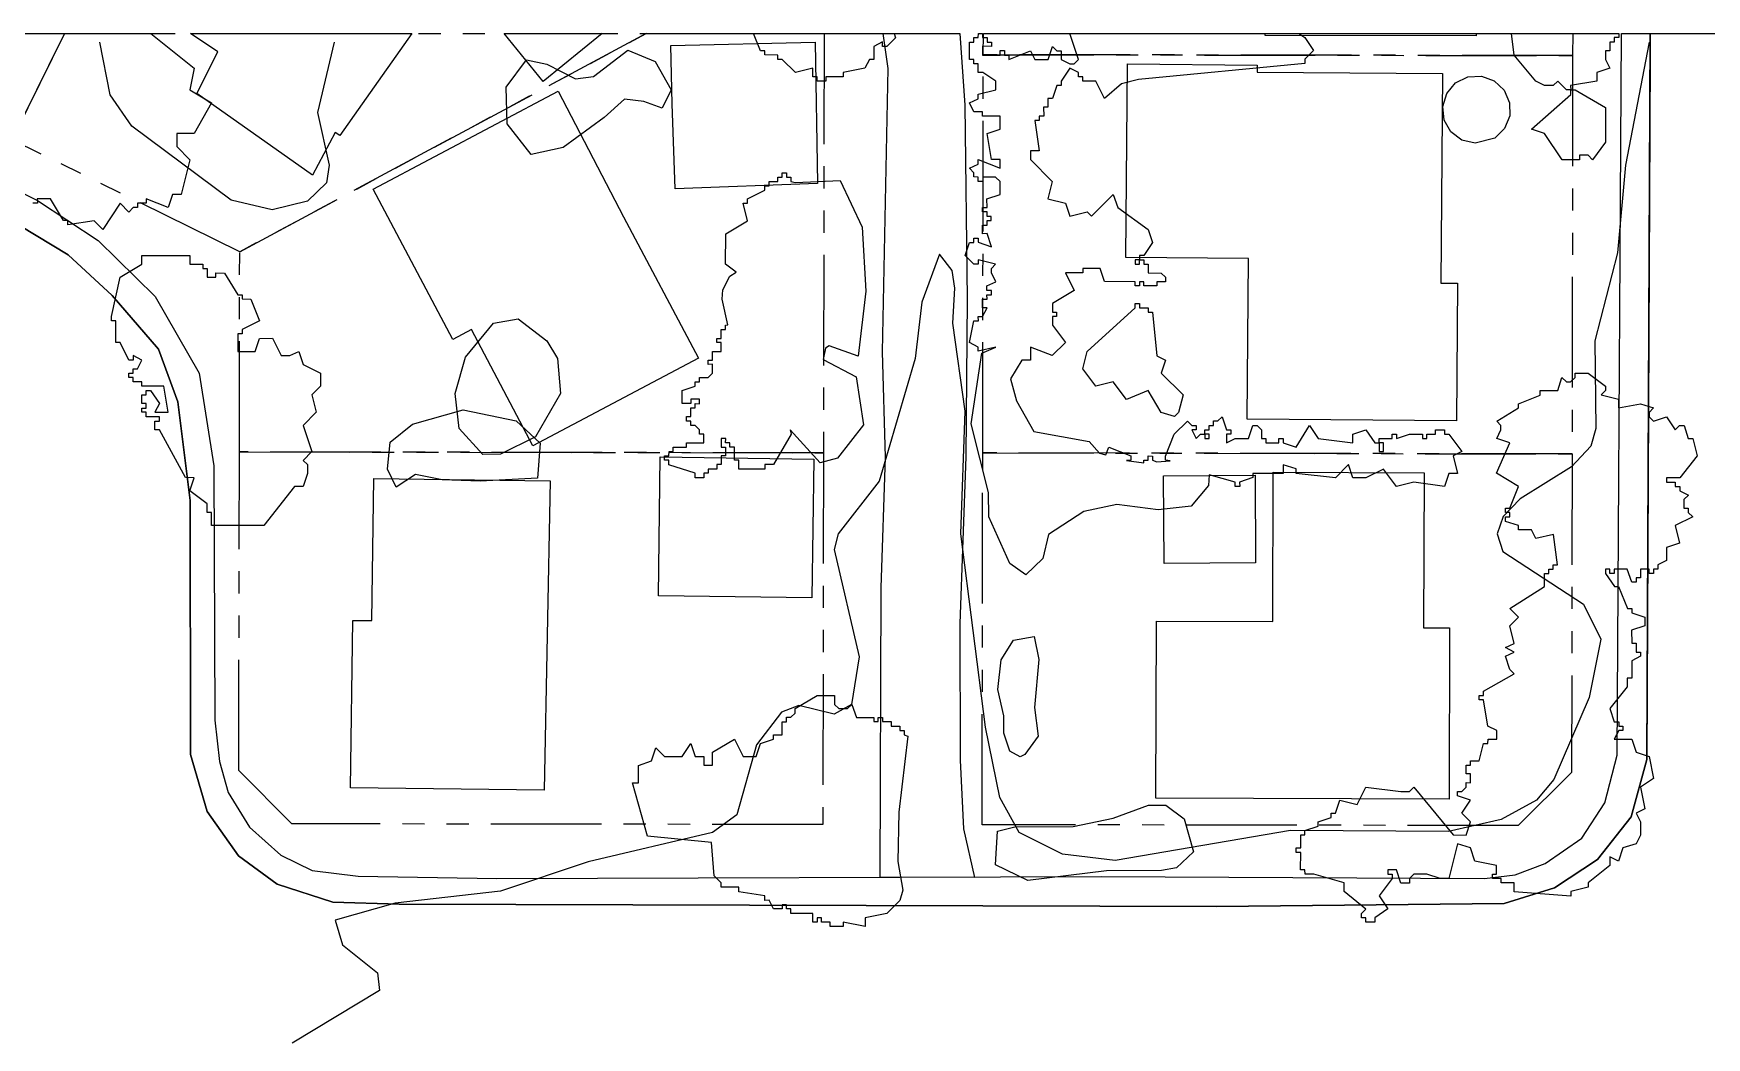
# Model space of a CAD drawing. Header units: metres. Extents: x -550 to 550, y -500 to 950.
# Drawn here: x 346.7 to 442.7, y 892.4 to 950 of the extents above; entities that cross this region are included whole.
import ezdxf

# ---------------------------------------------------------------- set-up
doc = ezdxf.new("R2010")
doc.units = ezdxf.units.M
doc.header["$LTSCALE"] = 2
doc.linetypes.add('PHANTOM', pattern=[6.35, 3.175, -0.635, 0.635, -0.635, 0.635, -0.635])
for name, color, linetype in [('SITE-BLDG-EXIST', 7, 'CONTINUOUS'), ('SITE-PROPERTY', 7, 'PHANTOM'), ('SITE-ROAD-CURB', 7, 'CONTINUOUS'), ('SITE-ROAD-GRAVEL', 32, 'CONTINUOUS'), ('SITE-ROAD-PAVED', 7, 'CONTINUOUS'), ('SITE-TREE-CANOPY', 94, 'CONTINUOUS'), ('TOPO-CONTOUR-MAJOR', 8, 'CONTINUOUS'), ('TOPO-CONTOUR-MINOR', 9, 'CONTINUOUS')]:
    doc.layers.add(name, color=color, linetype=linetype)

msp = doc.modelspace()

# ---------------------------------------------------------------- linework, layer by layer
at = {"layer": 'SITE-BLDG-EXIST'}
for points in [[(365.536, 945.969), (364.256, 944.146), (363.989, 944.313), (362.694, 941.868), (356.044, 946.548), (357.254, 948.938), (355.688, 950), (368.383, 950)], [(375.936, 947.246), (373.687, 950), (379.305, 950)], [(429.463, 949.861), (417.359, 949.876), (417.359, 950), (429.464, 950)], [(383.321, 945.969), (383.262, 949.306), (391.54, 949.507), (391.664, 941.387), (383.505, 941.085)], [(427.438, 935.68), (428.4, 935.679), (428.334, 927.77), (416.327, 927.863), (416.402, 937.096), (409.373, 937.149), (409.457, 948.25), (416.907, 948.185), (416.9, 947.774), (427.537, 947.694)], [(380.533, 939.476), (384.834, 931.361), (375.341, 926.334), (371.811, 933.013), (370.736, 932.436), (366.169, 941.073), (376.792, 946.689)], [(391.455, 925.58), (391.346, 917.616), (382.542, 917.738), (382.65, 925.702)], [(411.124, 916.279), (417.794, 916.259), (417.826, 924.824), (426.483, 924.791), (426.451, 915.892), (427.947, 915.891), (427.914, 906.057), (411.09, 906.123)], [(411.556, 919.582), (411.528, 924.61), (416.78, 924.648), (416.816, 919.62)], [(366.211, 924.466), (376.336, 924.331), (375.984, 906.578), (364.869, 906.725), (365.007, 916.325), (366.096, 916.312)]]:
    msp.add_lwpolyline(points, close=True, dxfattribs=at)
at = {"layer": 'SITE-PROPERTY'}
for points in [[(345.452, 943.903), (333.068, 950), (348.456, 950)], [(358.511, 937.468), (345.452, 943.903), (348.456, 950), (381.839, 950)], [(392.01, 925.935), (358.49, 925.988), (358.511, 937.468), (381.839, 950), (392.051, 950)], [(435.009, 948.73), (401.187, 948.783), (401.189, 950), (435.011, 950)], [(434.974, 925.871), (401.152, 925.935), (401.187, 948.783), (435.009, 948.73)], [(391.976, 904.611), (361.51, 904.649), (358.46, 907.712), (358.49, 925.988), (392.01, 925.935)], [(434.944, 907.595), (431.886, 904.551), (401.118, 904.6), (401.152, 925.935), (434.974, 925.871)]]:
    msp.add_lwpolyline(points, close=True, dxfattribs=at)
at = {"layer": 'SITE-ROAD-CURB'}
msp.add_lwpolyline([(327.635, 950), (346.908, 940.419), (350.395, 938.112), (353.656, 934.904), (356.178, 930.518), (357.028, 925.189), (357.087, 910.595), (357.344, 908.236), (357.854, 906.445), (359.067, 904.463), (360.876, 902.859), (362.679, 901.967), (365.305, 901.641), (373.267, 901.52), (407.953, 901.633), (429.944, 901.516), (431.714, 901.726), (433.435, 902.38), (435.536, 903.834), (436.859, 905.846), (437.564, 908.582), (437.808, 950), (439.454, 950), (439.46, 948.658), (439.263, 908.346), (438.36, 905.054), (436.433, 902.598), (433.967, 900.977), (431.08, 900.08), (414.565, 899.911), (367.655, 900.036), (363.864, 900.152), (360.656, 901.18), (358.447, 902.818), (356.645, 905.356), (355.694, 908.628), (355.664, 923.211), (354.954, 928.863), (353.849, 931.89), (351.199, 934.974), (348.667, 937.291), (344.99, 939.509)], dxfattribs=at)
at = {"layer": 'SITE-ROAD-GRAVEL'}
msp.add_lwpolyline([(400.13, 945.881), (400.264, 934.757), (400.175, 925.714), (399.84, 916.137), (399.866, 908.306), (400.051, 904.368), (400.686, 901.564), (395.273, 901.582), (395.321, 918.189), (395.576, 925.697), (395.408, 931.727), (395.723, 947.989), (395.444, 950), (399.833, 950)], close=True, dxfattribs=at)
at = {"layer": 'SITE-ROAD-PAVED'}
msp.add_lwpolyline([(344.99, 939.509), (348.667, 937.291), (351.199, 934.974), (353.849, 931.89), (354.954, 928.863), (355.664, 923.211), (355.694, 908.628), (356.645, 905.356), (358.447, 902.818), (360.656, 901.18), (363.864, 900.152), (367.655, 900.036), (414.565, 899.911), (431.08, 900.08), (433.967, 900.977), (436.433, 902.598), (438.36, 905.054), (439.263, 908.346), (439.454, 950), (449.81, 950)], dxfattribs=at)
at = {"layer": 'SITE-TREE-CANOPY'}
msp.add_lwpolyline([(345.151, 950), (353.414, 950), (355.898, 948.005), (355.651, 946.76), (356.9, 946.013), (355.9, 944.257), (354.896, 944.258), (354.895, 943.512), (355.646, 942.755), (355.145, 940.765), (354.646, 940.765), (354.4, 940.009), (353.15, 940.511), (353.15, 940.255), (352.645, 940.256), (352.651, 940.011), (352.398, 940.012), (352.145, 939.756), (351.648, 940.257), (350.649, 938.757), (350.151, 939.258), (348.648, 939.015), (348.648, 939.26), (348.395, 939.26), (347.646, 940.507), (346.894, 940.508), (346.901, 940.263), (346.648, 940.264)], dxfattribs=at)
for points in [[(396.147, 949.757), (395.648, 949.257), (395.395, 949.258), (395.395, 949.513), (394.896, 949.258), (394.895, 948.513), (394.65, 948.513), (394.396, 948.013), (393.146, 947.759), (393.146, 947.514), (392.149, 947.515), (392.149, 947.259), (391.65, 947.26), (391.65, 947.516), (391.398, 947.505), (391.398, 948.006), (390.401, 947.762), (389.65, 948.508), (389.398, 948.509), (389.398, 948.764), (388.647, 948.765), (388.647, 949.01), (388.394, 949.01), (388, 950), (396.066, 950)], [(410.398, 937.014), (410.398, 936.758), (410.651, 936.758), (410.65, 936.257), (411.395, 936.256), (411.647, 936.011), (411.647, 935.755), (411.148, 935.756), (411.148, 935.511), (410.649, 935.512), (410.397, 935.512), (410.397, 935.757), (410.151, 935.757), (410.151, 935.513), (409.898, 935.513), (409.898, 935.758), (408.15, 935.76), (407.898, 936.505), (406.901, 936.507), (406.901, 936.262), (405.897, 936.263), (406.401, 935.261), (405.15, 934.507), (405.15, 934.006), (405.395, 934.006), (405.395, 933.761), (405.149, 933.761), (405.149, 933.261), (405.899, 932.259), (405.147, 931.514), (403.897, 932.005), (403.897, 931.26), (403.398, 931.261), (402.751, 930.182), (403.1, 928.914), (404.095, 927.155), (407.254, 926.584), (407.85, 925.927), (408.222, 925.815), (408.398, 926.26), (409.647, 925.758), (409.647, 925.513), (409.401, 925.502), (410.398, 925.356), (410.398, 925.512), (410.651, 925.512), (410.644, 925.757), (410.897, 925.756), (410.897, 925.511), (411.149, 925.422), (411.901, 925.488), (411.648, 925.511), (411.648, 925.755), (412.148, 927.012), (412.901, 927.756), (413.146, 927.511), (413.399, 927.511), (413.399, 927.255), (413.146, 927.255), (413.398, 926.765), (413.651, 927.01), (413.897, 927.009), (413.897, 927.265), (414.15, 927.265), (414.15, 927.51), (414.396, 927.509), (414.396, 927.765), (414.649, 927.765), (414.895, 928.009), (415.147, 927.264), (415.4, 927.263), (415.399, 927.008), (415.147, 927.008), (415.146, 926.507), (415.645, 926.763), (416.396, 926.762), (416.65, 927.507), (416.896, 927.506), (417.148, 927.261), (417.147, 926.761), (417.4, 926.76), (417.4, 926.516), (418.151, 926.515), (418.144, 926.759), (418.397, 926.759), (418.397, 926.514), (419.148, 926.258), (419.901, 927.514), (420.398, 926.757), (422.399, 926.51), (422.4, 927.01), (423.144, 927.265), (423.649, 926.508), (423.895, 926.508), (423.895, 926.764), (424.646, 926.763), (424.647, 927.007), (424.899, 927.007), (424.899, 926.762), (425.651, 927.006), (426.395, 927.005), (426.395, 926.76), (426.647, 926.76), (426.648, 927.005), (427.146, 927.015), (427.146, 927.26), (427.645, 927.259), (427.645, 927.015), (427.897, 927.014), (428.648, 926.012), (428.149, 925.757), (428.4, 924.756), (427.895, 924.756), (427.648, 924.011), (425.9, 924.258), (424.896, 924.015), (424.146, 925.006), (423.148, 924.506), (422.397, 924.507), (422.145, 925.264), (421.4, 924.508), (419.146, 924.756), (419.146, 925.012), (418.395, 925.257), (418.395, 924.757), (416.646, 924.759), (416.646, 924.514), (415.894, 924.259), (415.901, 924.015), (415.648, 924.015), (415.649, 924.26), (414.154, 924.684), (414.104, 924.061), (413.119, 922.872), (411.216, 922.663), (408.85, 922.978), (406.954, 922.569), (404.923, 921.247), (404.606, 919.868), (403.621, 918.935), (402.702, 919.593), (401.498, 922.275), (401.493, 923.654), (400.48, 927.593), (401.11, 931.664), (401.896, 932.008), (400.899, 931.764), (400.899, 932.009), (400.401, 932.265), (400.648, 933.511), (400.901, 933.511), (400.894, 933.755), (401.147, 933.755), (401.401, 934.255), (401.148, 934.256), (401.148, 934.756), (401.401, 934.756), (401.395, 935.012), (401.647, 935.011), (401.648, 935.256), (401.395, 935.256), (401.395, 935.512), (401.901, 935.756), (401.649, 936.257), (401.649, 936.513), (401.895, 936.758), (400.899, 937.015), (400.898, 936.759), (400.645, 936.759), (400.148, 937.26), (400.401, 938.005), (400.647, 938.005), (400.647, 938.261), (400.9, 938.26), (400.9, 938.016), (401.651, 937.759), (401.399, 938.516), (401.146, 938.505), (401.147, 939.005), (401.399, 939.005), (401.4, 939.261), (401.646, 939.261), (401.646, 939.505), (401.4, 939.506), (401.4, 939.762), (401.148, 939.762), (401.148, 940.007), (401.401, 940.006), (401.394, 940.507), (402.146, 940.762), (402.147, 941.507), (401.894, 941.763), (401.15, 941.764), (401.15, 941.508), (400.897, 941.509), (400.897, 941.764), (400.645, 941.765), (400.645, 942.009), (400.399, 942.266), (400.898, 942.51), (400.899, 942.766), (402.148, 942.263), (402.148, 942.764), (401.65, 942.765), (401.399, 944.256), (402.151, 944.51), (402.144, 945.256), (401.147, 945.257), (401.148, 945.513), (400.649, 945.513), (400.397, 946.014), (400.896, 946.258), (400.896, 946.514), (401.901, 946.758), (401.901, 947.258), (401.151, 947.76), (400.898, 947.76), (400.898, 948.261), (400.646, 948.261), (400.646, 948.506), (400.4, 948.506), (400.394, 949.507), (400.647, 949.507), (400.647, 949.763), (400.9, 949.762), (400.901, 950), (401.146, 950), (401.146, 949.762), (401.399, 949.762), (401.398, 949.506), (401.651, 949.506), (401.651, 949.261), (401.145, 949.262), (401.145, 948.761), (402.149, 948.76), (402.149, 949.016), (402.395, 949.015), (402.395, 948.759), (402.647, 948.759), (402.647, 948.514), (403.897, 949.013), (404.15, 948.513), (404.901, 948.512), (405.148, 949.257), (405.4, 949.012), (405.646, 949.011), (405.645, 948.511), (406.15, 948.265), (406.396, 948.265), (406.649, 948.509), (406.146, 950), (419.29, 950), (419.647, 949.761), (420.145, 949.016), (419.646, 948.516), (419.646, 948.282), (410.088, 947.359), (409.119, 947.116), (408.142, 946.272), (407.645, 947.262), (406.9, 947.263), (406.901, 947.508), (406.648, 947.508), (406.648, 947.764), (406.15, 948.009), (405.651, 947.265), (405.65, 947.009), (405.398, 947.009), (405.151, 946.264), (404.898, 946.265), (404.897, 945.764), (404.645, 945.764), (404.651, 945.264), (404.398, 945.264), (404.398, 945.008), (404.145, 945.009), (404.396, 943.262), (403.897, 943.262), (403.897, 942.762), (405.145, 941.514), (404.898, 940.514), (405.895, 940.257), (406.147, 939.511), (407.151, 939.766), (407.396, 939.509), (408.648, 940.765), (408.9, 940.008), (410.646, 938.76), (410.898, 938.015), (410.399, 937.259), (410.146, 937.259), (410.146, 937.014)], [(437.65, 949.761), (437.397, 949.762), (437.397, 949.506), (437.144, 949.506), (437.151, 949.006), (436.898, 949.006), (436.897, 948.505), (437.149, 948.016), (436.398, 947.761), (436.397, 947.26), (434.894, 947.006), (434.901, 946.761), (434.648, 946.762), (434.15, 947.263), (433.897, 947.007), (433.399, 947.008), (432.901, 947.264), (431.646, 948.757), (431.49, 950), (437.65, 950)], [(380.783, 949.042), (382.355, 948.395), (383.273, 946.759), (382.759, 945.714), (381.706, 946.104), (380.597, 946.228), (379.423, 945.173), (377.076, 943.463), (375.243, 943.064), (373.862, 944.824), (373.794, 946.915), (374.962, 948.493), (376.141, 948.236), (377.776, 947.388), (378.822, 947.532)], [(431.396, 945.275), (431.093, 944.541), (430.537, 943.997), (429.414, 943.698), (428.648, 943.877), (428.024, 944.356), (427.639, 945.035), (427.556, 945.814), (427.788, 946.559), (428.294, 947.159), (428.99, 947.503), (429.776, 947.546), (430.506, 947.279), (431.074, 946.744), (431.389, 946.02)], [(435.147, 946.761), (436.901, 945.758), (436.898, 943.756), (436.146, 942.755), (435.901, 943.012), (435.395, 943.012), (435.395, 942.756), (434.398, 942.758), (433.395, 944.26), (432.644, 944.506), (434.901, 946.506), (434.901, 946.761)], [(393.89, 930.293), (394.308, 927.545), (392.81, 925.634), (391.826, 925.357), (390.095, 927.261), (390.15, 927.006), (389.151, 925.26), (388.646, 925.261), (388.645, 925.005), (387.15, 925.007), (387.15, 925.508), (386.898, 925.508), (386.899, 926.264), (386.646, 926.265), (386.646, 926.509), (386.4, 926.51), (386.401, 926.765), (386.148, 926.766), (386.147, 926.265), (386.4, 926.265), (386.399, 925.764), (386.147, 925.765), (386.146, 925.264), (385.9, 925.264), (385.9, 925.009), (385.394, 925.009), (385.401, 924.764), (385.148, 924.765), (385.148, 924.509), (384.65, 924.51), (384.65, 924.765), (383.148, 925.257), (383.148, 925.513), (382.895, 925.513), (382.896, 925.758), (383.148, 925.757), (383.149, 926.013), (383.395, 926.013), (383.395, 926.258), (384.146, 926.257), (384.146, 926.512), (385.151, 926.511), (385.151, 927.012), (384.898, 927.012), (384.899, 927.257), (384.646, 927.513), (384.4, 927.513), (384.401, 927.758), (384.148, 927.758), (384.148, 928.014), (384.401, 928.014), (384.395, 928.514), (384.647, 928.514), (384.648, 928.759), (384.901, 928.758), (384.901, 929.014), (384.395, 929.015), (384.395, 928.759), (383.896, 928.76), (383.897, 929.505), (384.649, 929.76), (384.649, 930.016), (384.895, 930.015), (384.895, 930.26), (385.401, 930.26), (385.647, 930.515), (385.648, 931.016), (385.395, 931.005), (385.395, 931.261), (385.648, 931.26), (385.649, 931.761), (386.147, 931.76), (386.148, 932.261), (385.895, 932.261), (385.895, 932.506), (386.148, 932.506), (386.149, 933.006), (386.394, 933.006), (386.395, 933.262), (386.521, 933.284), (386.207, 934.764), (386.243, 935.286), (386.637, 936.065), (387.009, 936.309), (386.399, 936.766), (386.401, 938.512), (387.645, 939.256), (387.4, 940.257), (387.646, 940.257), (387.646, 940.513), (388.651, 941.012), (388.644, 941.257), (388.897, 941.257), (388.898, 941.512), (389.396, 941.512), (389.396, 941.756), (389.649, 941.756), (389.649, 942.012), (389.895, 942.012), (389.895, 941.756), (390.148, 941.756), (390.147, 941.511), (390.407, 941.444), (392.977, 941.563), (394.231, 938.881), (394.437, 935.221), (393.997, 931.484), (392.347, 932.086), (392.13, 931.942), (391.988, 931.286)], [(355.645, 936.759), (356.397, 936.759), (356.396, 936.514), (356.649, 936.514), (356.648, 936.013), (357.147, 936.012), (357.147, 936.257), (357.646, 936.256), (358.396, 935.01), (358.648, 935.009), (358.648, 934.765), (359.147, 934.764), (359.65, 933.506), (358.646, 933.007), (358.645, 932.762), (358.4, 932.763), (358.398, 931.761), (359.396, 931.76), (359.649, 932.505), (360.401, 932.515), (360.898, 931.514), (361.396, 931.513), (361.895, 931.757), (362.147, 931.012), (363.15, 930.51), (363.149, 929.764), (362.65, 929.264), (362.895, 928.263), (362.15, 927.508), (362.646, 926.005), (362.147, 925.505), (362.4, 925.26), (362.399, 924.76), (362.145, 924.015), (361.647, 924.015), (359.896, 921.759), (356.897, 921.763), (356.898, 922.508), (356.646, 922.509), (356.646, 923.009), (355.65, 923.756), (355.897, 924.512), (355.398, 924.513), (353.899, 927.262), (353.646, 927.262), (353.647, 927.763), (353.9, 927.763), (353.9, 928.007), (353.149, 928.008), (353.149, 928.264), (352.896, 928.264), (352.897, 928.509), (353.149, 928.509), (353.15, 928.765), (352.897, 928.765), (352.898, 929.266), (353.15, 929.265), (353.151, 929.51), (353.396, 929.51), (353.901, 928.764), (353.648, 928.263), (354.399, 928.263), (354.148, 929.765), (352.898, 929.755), (352.899, 930.011), (352.4, 930.011), (352.4, 930.256), (352.148, 930.256), (352.148, 930.512), (352.401, 930.512), (352.401, 930.757), (352.647, 930.756), (352.9, 931.257), (352.395, 931.513), (352.395, 931.257), (352.149, 931.258), (351.645, 932.259), (351.399, 932.26), (351.4, 933.506), (351.148, 933.506), (351.148, 933.762), (351.649, 936.008), (352.9, 936.763), (352.901, 937.263), (355.646, 937.26)], [(409.9, 937.015), (409.9, 936.759), (410.145, 936.758), (410.146, 937.014)], [(410.149, 934.256), (410.648, 934.255), (410.648, 934.01), (410.9, 934.01), (411.15, 931.507), (411.648, 931.261), (411.394, 930.505), (412.65, 929.258), (412.396, 928.257), (412.15, 928.013), (411.399, 928.258), (410.649, 929.505), (409.399, 929.006), (408.648, 930.008), (407.651, 929.765), (406.901, 930.756), (407.148, 931.757), (409.897, 934.256), (409.897, 934.512), (410.15, 934.511)], [(436.895, 929.762), (436.895, 929.506), (436.649, 929.262), (437.646, 929.016), (437.645, 928.515), (438.895, 928.758), (439.646, 928.513), (439.4, 928.257), (439.4, 928.012), (439.645, 927.756), (440.397, 928.011), (440.894, 927.265), (441.147, 927.51), (441.4, 927.509), (441.645, 926.764), (441.898, 926.764), (442.149, 925.762), (441.151, 924.506), (440.399, 924.507), (440.399, 924.263), (440.898, 924.262), (440.897, 924.006), (441.15, 924.006), (441.15, 923.761), (441.648, 923.516), (441.395, 923.26), (441.394, 922.76), (441.647, 922.759), (441.647, 922.515), (441.899, 922.258), (440.895, 921.759), (441.146, 920.758), (440.395, 920.514), (440.401, 919.757), (439.895, 919.513), (439.894, 919.258), (439.649, 919.258), (439.648, 919.013), (439.396, 919.013), (439.396, 919.258), (438.897, 919.259), (438.897, 918.758), (438.651, 918.758), (438.651, 918.514), (438.398, 918.514), (438.146, 919.26), (437.395, 919.261), (437.395, 919.005), (437.149, 919.005), (437.149, 919.261), (436.896, 919.261), (436.896, 919.005), (437.401, 918.259), (437.646, 918.259), (438.15, 917.013), (438.396, 917.012), (438.396, 916.757), (439.147, 916.511), (439.146, 916.01), (438.395, 915.755), (438.401, 915.01), (438.646, 915.01), (438.646, 914.509), (438.899, 914.509), (438.898, 914.264), (438.399, 914.009), (438.398, 913.008), (438.145, 913.008), (438.145, 912.508), (437.146, 911.263), (437.398, 910.506), (437.651, 910.506), (437.651, 910.261), (437.896, 910.261), (437.896, 910.005), (437.65, 910.005), (437.397, 909.505), (438.401, 909.515), (438.646, 908.758), (439.397, 908.513), (439.648, 907.255), (438.896, 906.756), (439.147, 905.51), (438.649, 905.265), (438.901, 904.765), (438.9, 904.008), (438.646, 903.508), (437.895, 903.264), (437.648, 902.508), (437.15, 902.764), (437.149, 902.264), (435.898, 901.264), (435.898, 901.008), (434.901, 900.765), (434.9, 900.509), (431.65, 900.758), (431.65, 901.258), (430.899, 901.259), (430.899, 901.515), (430.401, 901.505), (430.401, 901.761), (430.647, 901.76), (430.647, 902.261), (429.398, 902.507), (429.146, 903.264), (428.395, 903.509), (427.901, 901.508), (427.396, 901.508), (426.645, 901.765), (425.9, 901.755), (425.647, 901.511), (425.647, 901.255), (425.148, 901.255), (424.897, 902.012), (424.398, 902.013), (424.398, 901.757), (424.65, 901.756), (424.65, 901.512), (423.898, 900.512), (424.395, 899.766), (423.65, 899.255), (423.65, 899.01), (423.144, 899.011), (423.145, 899.256), (422.899, 899.256), (422.899, 899.512), (423.145, 899.756), (421.897, 900.759), (421.897, 901.259), (420.15, 901.762), (419.651, 901.763), (419.644, 902.007), (419.399, 902.008), (419.4, 903.009), (419.147, 903.009), (419.148, 903.265), (419.4, 903.265), (419.401, 904.01), (419.647, 904.01), (419.647, 904.266), (420.399, 904.509), (420.399, 904.765), (421.151, 905.009), (421.151, 905.265), (421.397, 905.264), (421.651, 906.009), (422.647, 905.763), (423.147, 906.764), (425.148, 906.506), (425.646, 906.505), (425.899, 906.761), (428.15, 904.01), (428.901, 904.009), (429.148, 904.765), (428.65, 905.256), (429.149, 906.011), (428.398, 906.257), (428.399, 906.513), (428.645, 906.513), (428.898, 906.757), (428.898, 907.013), (429.151, 907.012), (429.144, 907.513), (428.899, 907.513), (428.899, 908.014), (429.145, 908.014), (429.145, 908.258), (429.651, 908.258), (429.898, 909.259), (430.15, 909.258), (430.151, 909.514), (430.649, 909.513), (430.65, 910.014), (430.145, 910.259), (429.901, 911.761), (429.648, 911.762), (429.648, 912.006), (429.901, 912.006), (429.894, 912.262), (431.651, 913.261), (431.399, 913.506), (431.147, 914.263), (431.645, 914.507), (431.147, 914.763), (431.646, 915.007), (431.395, 916.009), (431.901, 916.509), (431.396, 917.01), (433.398, 918.264), (433.399, 919.01), (433.645, 919.009), (433.645, 919.265), (433.898, 919.265), (433.899, 919.51), (434.144, 919.509), (433.901, 921.256), (432.896, 921.013), (432.651, 921.513), (431.9, 921.514), (431.9, 921.759), (431.149, 922.005), (431.15, 922.261), (431.395, 922.26), (431.396, 922.505), (431.15, 922.505), (431.15, 922.761), (431.396, 922.761), (431.896, 924.006), (430.647, 924.764), (431.401, 926.51), (430.65, 926.755), (430.896, 927.255), (430.896, 927.511), (430.651, 927.756), (431.894, 928.511), (431.895, 928.756), (433.145, 929.255), (433.146, 929.511), (434.15, 929.51), (434.396, 930.266), (434.649, 930.009), (434.894, 930.009), (435.148, 930.265), (435.148, 930.509), (435.899, 930.508)], [(375.606, 924.487), (372.306, 924.314), (370.136, 924.383), (368.606, 924.696), (367.482, 923.975), (366.998, 925.01), (367.155, 926.545), (368.434, 927.589), (371.328, 928.408), (374.381, 927.77), (375.756, 926.489)], [(413.896, 926.765), (414.149, 926.764), (414.15, 927.009), (413.897, 927.009)], [(423.901, 926.007), (424.147, 926.007), (424.147, 926.507), (423.895, 926.508)], [(404.34, 909.679), (403.56, 908.624), (403.3, 908.49), (402.703, 908.814), (402.367, 909.86), (402.362, 910.85), (402.026, 912.363), (402.211, 914.065), (402.922, 915.187), (404.102, 915.397), (404.374, 914.084), (404.132, 911.326)], [(381.398, 907.005), (381.399, 908.006), (382.151, 908.261), (382.397, 909.006), (382.895, 908.505), (383.899, 908.515), (384.399, 909.259), (384.651, 908.514), (385.149, 908.513), (385.149, 908.012), (385.647, 908.012), (385.648, 908.757), (386.899, 909.512), (387.396, 908.51), (388.147, 908.509), (388.401, 909.265), (389.146, 909.509), (389.146, 909.765), (389.644, 909.764), (389.645, 910.51), (389.898, 910.509), (389.898, 910.765), (390.144, 910.765), (390.397, 911.009), (390.398, 911.265), (391.648, 912.009), (392.645, 912.008), (392.645, 911.507), (392.897, 911.262), (393.396, 911.261), (393.649, 911.506), (393.901, 910.76), (394.898, 910.759), (394.897, 910.514), (395.15, 910.514), (395.151, 910.759), (395.396, 910.758), (395.396, 910.514), (395.894, 910.513), (395.901, 910.257), (396.4, 910.257), (396.399, 910.012), (396.645, 910.012), (396.645, 909.756), (396.862, 909.689), (396.344, 905.318), (396.285, 902.492), (396.564, 900.846), (396.394, 900.256), (395.649, 899.512), (394.399, 899.258), (394.398, 898.757), (393.149, 899.015), (393.149, 898.759), (392.397, 898.76), (392.398, 899.016), (391.899, 899.005), (391.899, 899.261), (391.647, 899.261), (391.646, 899.005), (391.401, 899.006), (391.401, 899.506), (390.144, 899.508), (390.145, 899.764), (389.899, 899.764), (389.899, 900.009), (389.646, 900.009), (389.646, 899.764), (389.148, 899.765), (388.895, 900.266), (388.65, 900.255), (388.65, 900.511), (387.148, 900.757), (387.148, 901.013), (386.151, 901.014), (386.144, 901.259), (385.745, 901.671), (385.592, 903.585), (381.914, 903.945), (381.061, 907.005)], [(413.249, 903.039), (412.272, 902.117), (411.415, 901.973), (408.263, 901.955), (403.74, 901.404), (401.895, 902.307), (402.009, 904.221), (402.993, 904.486), (406.342, 904.504), (408.639, 904.98), (410.669, 905.723), (411.652, 905.721), (412.711, 904.942)]]:
    msp.add_lwpolyline(points, close=True, dxfattribs=at)
at = {"layer": 'TOPO-CONTOUR-MAJOR'}
msp.add_lwpolyline([(439.402, 949.496), (438.04, 942.443), (437.577, 937.405), (436.29, 932.367), (436.348, 927.329), (436.047, 926.321), (434.943, 925.125), (431.99, 923.298), (431.021, 922.291), (430.682, 921.283), (430.996, 920.275), (435.64, 917.253), (436.621, 915.237), (435.951, 911.9), (433.936, 907.196), (432.928, 906.014), (430.913, 904.908), (427.89, 904.213), (418.821, 904.26), (408.745, 902.549), (405.722, 902.906), (403.238, 904.154), (402.135, 906.169), (401.304, 910.199), (399.899, 921.283), (400.142, 928.336), (399.433, 933.374), (399.556, 935.39), (399.399, 936.397), (398.669, 937.336), (397.661, 934.581), (397.271, 931.359), (395.216, 924.306), (392.849, 921.283), (392.623, 920.388), (394.056, 914.23), (393.631, 911.489), (392.623, 910.947), (390.608, 911.437), (389.601, 911.056), (388.172, 909.192), (387.042, 905.161), (385.651, 904.154), (378.517, 902.461), (373.479, 900.785), (367.433, 900.102), (363.982, 899.115), (364.41, 897.701), (366.421, 896.093), (366.529, 895.085), (361.527, 892.062)], dxfattribs=at)
at = {"layer": 'TOPO-CONTOUR-MINOR'}
msp.add_lwpolyline([(363.924, 949.496), (362.98, 945.466), (363.643, 942.443), (363.497, 941.435), (362.395, 940.371), (360.38, 939.878), (358.012, 940.428), (352.319, 944.678), (351.081, 946.473), (350.482, 949.496)], dxfattribs=at)
msp.add_lwpolyline([(373.079, 933.374), (374.486, 933.621), (376.134, 932.367), (376.743, 931.359), (376.926, 929.344), (375.494, 926.849), (373.479, 925.854), (372.471, 925.845), (371.098, 927.329), (370.876, 929.344), (371.463, 931.433)], close=True, dxfattribs=at)

doc.saveas('drawing.dxf')
